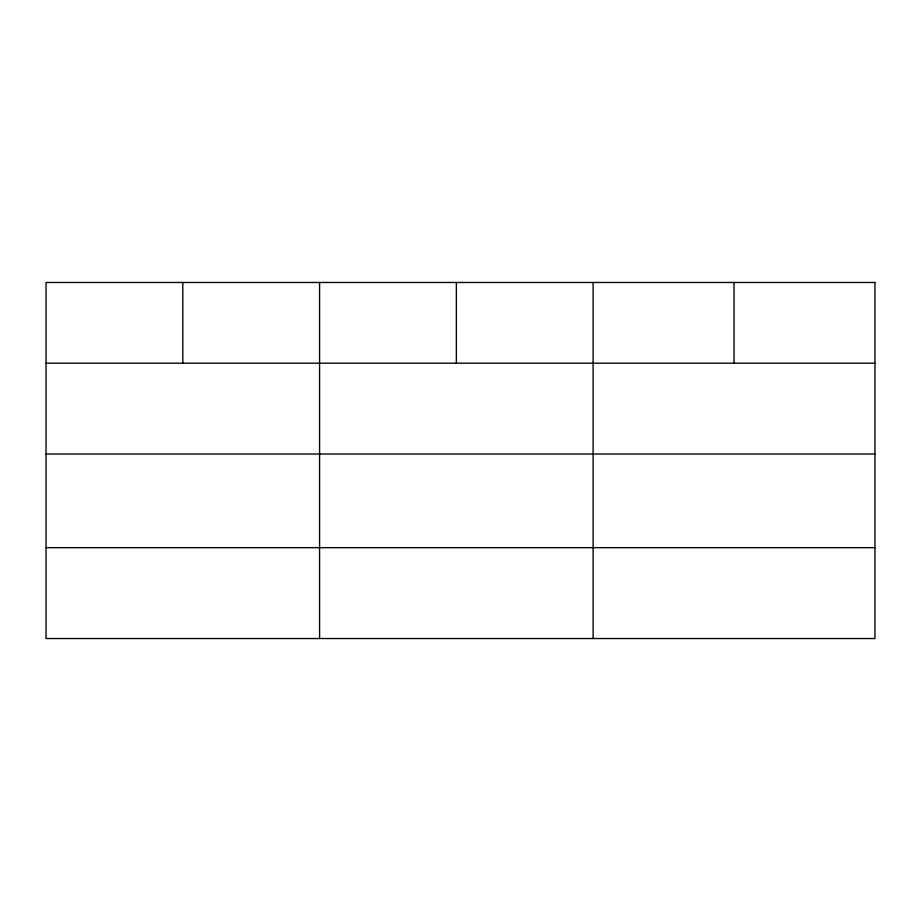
<?xml version="1.0" encoding="UTF-8"?>
<svg xmlns="http://www.w3.org/2000/svg" width="921" height="921" viewBox="0 0 921 921"><rect width="100%" height="100%" fill="white"/><g stroke="black" fill="none" stroke-linecap="round" stroke-linejoin="round"><path stroke-width="1.38" d="M46.05 363.185L874.95 363.185M46.05 454.041L874.95 454.041M46.05 547.661L874.95 547.661M734.037 282.471L734.037 363.185M593.124 282.471L593.124 638.529M456.356 282.471L456.356 363.185M319.587 282.471L319.587 638.529M182.819 282.471L182.819 363.185M874.95 282.471L46.05 282.471L46.05 638.529L874.95 638.529L874.95 282.471"/></g></svg>
